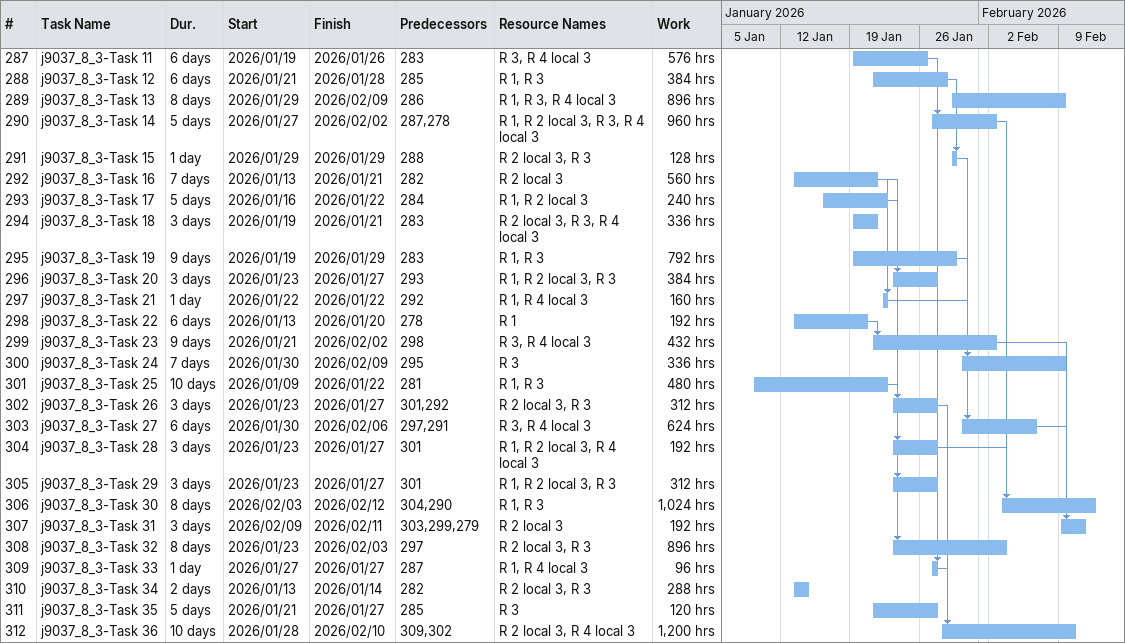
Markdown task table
| ID | Task | Duration | Start | Finish | Predecessors | Resources | Work (h) |
|---|---|---|---|---|---|---|---|
| 287 | j9037_8_3-Task 11 | 6d | 2026-01-19 | 2026-01-26 | 283 | R 3, R 4 local 3 | 576 |
| 288 | j9037_8_3-Task 12 | 6d | 2026-01-21 | 2026-01-28 | 285 | R 1, R 3 | 384 |
| 289 | j9037_8_3-Task 13 | 8d | 2026-01-29 | 2026-02-09 | 286 | R 1, R 3, R 4 local 3 | 896 |
| 290 | j9037_8_3-Task 14 | 5d | 2026-01-27 | 2026-02-02 | 287, 278 | R 1, R 2 local 3, R 3, R 4 local 3 | 960 |
| 291 | j9037_8_3-Task 15 | 1d | 2026-01-29 | 2026-01-29 | 288 | R 2 local 3, R 3 | 128 |
| 292 | j9037_8_3-Task 16 | 7d | 2026-01-13 | 2026-01-21 | 282 | R 2 local 3 | 560 |
| 293 | j9037_8_3-Task 17 | 5d | 2026-01-16 | 2026-01-22 | 284 | R 1, R 2 local 3 | 240 |
| 294 | j9037_8_3-Task 18 | 3d | 2026-01-19 | 2026-01-21 | 283 | R 2 local 3, R 3, R 4 local 3 | 336 |
| 295 | j9037_8_3-Task 19 | 9d | 2026-01-19 | 2026-01-29 | 283 | R 1, R 3 | 792 |
| 296 | j9037_8_3-Task 20 | 3d | 2026-01-23 | 2026-01-27 | 293 | R 1, R 2 local 3, R 3 | 384 |
| 297 | j9037_8_3-Task 21 | 1d | 2026-01-22 | 2026-01-22 | 292 | R 1, R 4 local 3 | 160 |
| 298 | j9037_8_3-Task 22 | 6d | 2026-01-13 | 2026-01-20 | 278 | R 1 | 192 |
| 299 | j9037_8_3-Task 23 | 9d | 2026-01-21 | 2026-02-02 | 298 | R 3, R 4 local 3 | 432 |
| 300 | j9037_8_3-Task 24 | 7d | 2026-01-30 | 2026-02-09 | 295 | R 3 | 336 |
| 301 | j9037_8_3-Task 25 | 10d | 2026-01-09 | 2026-01-22 | 281 | R 1, R 3 | 480 |
| 302 | j9037_8_3-Task 26 | 3d | 2026-01-23 | 2026-01-27 | 301, 292 | R 2 local 3, R 3 | 312 |
| 303 | j9037_8_3-Task 27 | 6d | 2026-01-30 | 2026-02-06 | 297, 291 | R 3, R 4 local 3 | 624 |
| 304 | j9037_8_3-Task 28 | 3d | 2026-01-23 | 2026-01-27 | 301 | R 1, R 2 local 3, R 4 local 3 | 192 |
| 305 | j9037_8_3-Task 29 | 3d | 2026-01-23 | 2026-01-27 | 301 | R 1, R 2 local 3, R 3 | 312 |
| 306 | j9037_8_3-Task 30 | 8d | 2026-02-03 | 2026-02-12 | 304, 290 | R 1, R 3 | 1024 |
| 307 | j9037_8_3-Task 31 | 3d | 2026-02-09 | 2026-02-11 | 303, 299, 279 | R 2 local 3 | 192 |
| 308 | j9037_8_3-Task 32 | 8d | 2026-01-23 | 2026-02-03 | 297 | R 2 local 3, R 3 | 896 |
| 309 | j9037_8_3-Task 33 | 1d | 2026-01-27 | 2026-01-27 | 287 | R 1, R 4 local 3 | 96 |
| 310 | j9037_8_3-Task 34 | 2d | 2026-01-13 | 2026-01-14 | 282 | R 2 local 3, R 3 | 288 |
| 311 | j9037_8_3-Task 35 | 5d | 2026-01-21 | 2026-01-27 | 285 | R 3 | 120 |
| 312 | j9037_8_3-Task 36 | 10d | 2026-01-28 | 2026-02-10 | 309, 302 | R 2 local 3, R 4 local 3 | 1200 |
